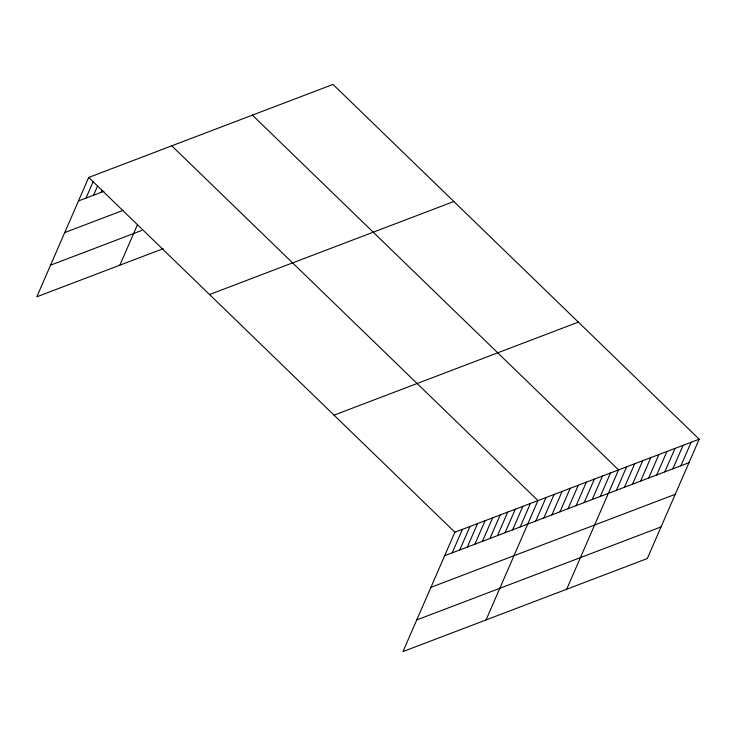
<?xml version="1.0" encoding="UTF-8"?>
<svg xmlns="http://www.w3.org/2000/svg" width="736" height="736" viewBox="0 0 736 736"><rect width="100%" height="100%" fill="white"/><g stroke="black" fill="none" stroke-linecap="round" stroke-linejoin="round"><path stroke-width="1.1" d="M699.2 439.199L454.876 532.22L402.988 651.572L647.303 558.55L699.2 439.199L333.012 84.428L88.697 177.45L36.8 296.801L163.208 248.676M86.029 198.067L93.141 181.728M93.582 195.196L97.584 186.006M101.136 192.317L102.028 190.274M119.867 265.172L137.163 225.391M452.217 552.837L462.429 529.34M459.77 549.958L469.982 526.47M467.323 547.087L477.535 523.59M474.876 544.208L485.088 520.72M482.42 541.337L492.642 517.84M489.974 538.458L500.195 514.97M497.527 535.587L507.739 512.09M505.08 532.708L515.292 509.22M512.633 529.837L522.845 506.34M520.186 526.958L530.398 503.47M486.054 619.942L537.952 500.59L171.764 145.829M535.799 521.014L546.011 497.518M543.858 517.942L554.07 494.454M551.917 514.878L562.138 491.381M559.986 511.805L570.198 488.308M568.045 508.732L578.266 485.245M576.113 505.669L586.325 482.172M584.172 502.596L594.384 479.099M592.232 499.523L602.453 476.036M600.3 496.46L610.512 472.963M566.683 589.242L618.571 469.89L252.393 115.129M616.418 490.314L626.64 466.826M624.487 487.25L634.699 463.754M632.546 484.178L642.758 460.681M640.614 481.105L650.826 457.617M648.674 478.041L658.886 454.544M656.733 474.968L666.954 451.472M664.801 471.896L675.013 448.408M672.86 468.832L683.072 445.335M680.92 465.759L691.141 442.262M78.476 200.946L103.969 191.24M64.722 232.576L123.252 210.294M50.554 265.172L141.689 230.469M209.539 294.529L453.854 201.498M334.043 415.15L578.358 322.12M444.664 555.708L688.988 462.686M430.91 587.346L675.234 494.325M416.742 619.933L661.057 526.912M88.697 177.45L454.876 532.22"/></g></svg>
